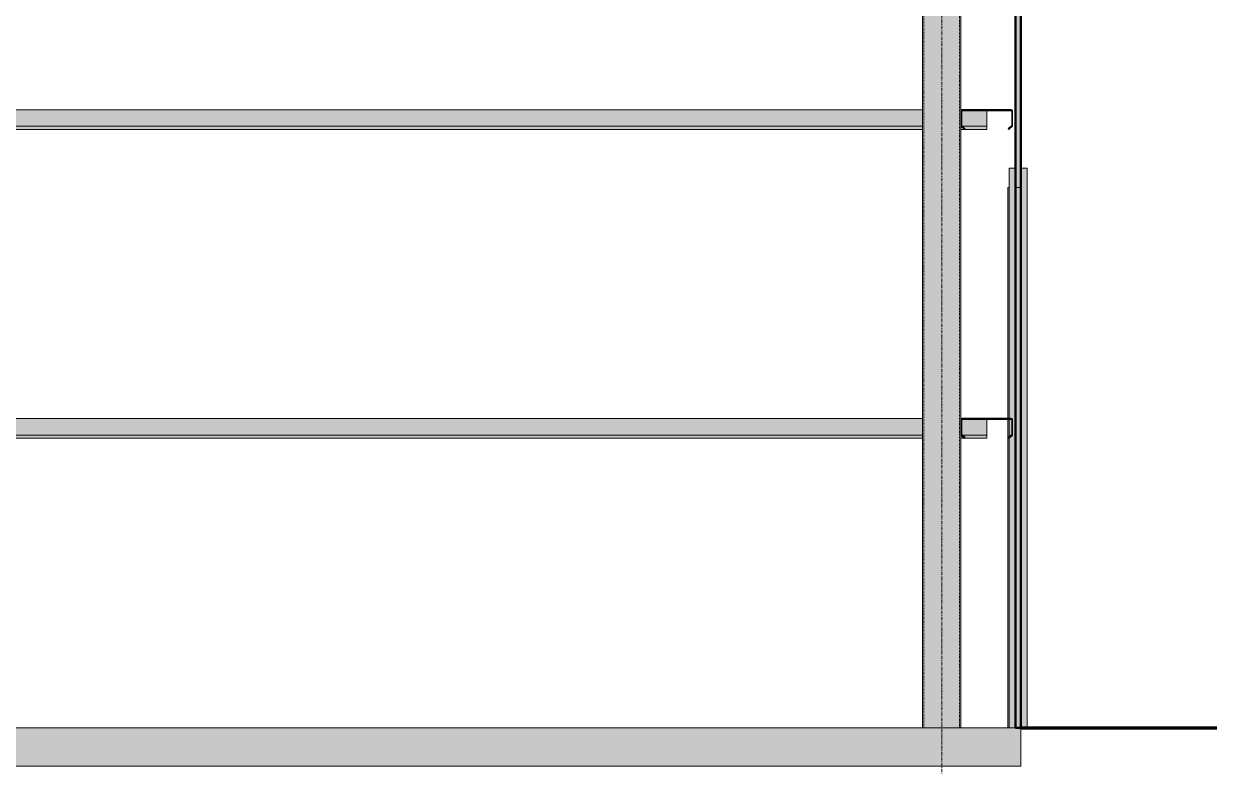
# Model space of a CAD drawing. Header units: inches. Extents: x -26493 to -15674, y -132 to 673.
# Drawn here: x -22531.1 to -22346.8, y -6 to 109.4 of the extents above; entities that cross this region are included whole.
import ezdxf

# ---------------------------------------------------------------- set-up
doc = ezdxf.new("R2010")
doc.units = ezdxf.units.IN
doc.header["$MEASUREMENT"] = 0
doc.linetypes.add('Grid Line 1_2_', pattern=[0.875, 0.5, -0.125, 0.125, -0.125])
doc.linetypes.add('Hidden 1_8_', pattern=[0.1875, 0.125, -0.0625])
for name, color, linetype, lineweight in [('A-DOOR', 31, 'Continuous', 13), ('A-DOOR-FRAM', 31, 'Continuous', 9), ('A-FLOR-LEVL', 51, 'Continuous', 9), ('A-WALL', 113, 'Continuous', 13), ('C-BLDG-PADS', 91, 'Continuous', 9), ('C-TOPO', 7, 'Continuous', 9), ('S-BEAM', 12, 'Continuous', 9), ('S-COLS', 52, 'Continuous', 9), ('S-GRID', 1, 'Continuous', 9)]:
    doc.layers.add(name, color=color, linetype=linetype, lineweight=lineweight)
pattern_1 = [(45, (-26366.077, 99.533), (-12.67135, 12.67135), []), (45, (-26366.077, 118.733), (-12.67135, 12.67135), [])]

# ---------------------------------------------------------------- blocks, each defined once
blk = doc.blocks.new('HSS-Hollow Structural Section-Column - HSS6X6X1_4-556726-Section 13')
at = {"layer": 'S-COLS', "linetype": 'Hidden 1_8_'}
for p, q in [((-22391.16, 0), (-22391.16, 153.64)), ((-22385.62, 153.64), (-22385.62, 0))]:
    blk.add_line(p, q, dxfattribs=at)
blk = doc.blocks.new('Girt_C - 8_D-560233-Section 13')
at = {"layer": 'S-BEAM'}
h = blk.add_hatch(color=256, dxfattribs=at)
h.paths.add_polyline_path([(-22782.77, 95.87), (-22391.39, 95.87), (-22391.39, 96.05), (-22782.77, 96), (-22782.77, 95.88)], flags=0)
h.paths.add_polyline_path([(-22385.2, 96.05), (-22385.28, 95.95), (-22385.28, 96.02)], flags=0)
h.paths.add_polyline_path([(-22385.28, 95.87), (-22381.39, 95.87), (-22381.39, 95.95), (-22385.2, 96), (-22385.2, 96.05), (-22385.39, 96), (-22385.34, 96), (-22385.28, 95.87)], flags=0)
h = blk.add_hatch(color=256, dxfattribs=at)
h.paths.add_polyline_path([(-22407.39, 93.5), (-22391.39, 93.5), (-22391.39, 95.87), (-22782.77, 95.87), (-22782.77, 93.5), (-22440.64, 93.5)], flags=0)
h.paths.add_polyline_path([(-22384.82, 93.5), (-22381.39, 93.5), (-22381.39, 95.87), (-22385.28, 95.87), (-22385.28, 93.55), (-22385.22, 93.5)], flags=0)
h = blk.add_hatch(color=256, dxfattribs=at)
h.paths.add_polyline_path([(-22384.82, 93.02), (-22381.39, 93.02), (-22381.39, 93.5), (-22385.22, 93.5), (-22384.75, 93.1)], flags=0)
h.paths.add_polyline_path([(-22384.82, 93.02), (-22385.39, 93.5), (-22385.39, 93.02), (-22385.28, 93.02)], flags=0)
h.paths.add_polyline_path([(-22773.12, 93.02), (-22391.39, 93.02), (-22391.39, 93.5), (-22782.77, 93.5), (-22782.77, 93.02)], flags=0)
for p, q in [((-22391.39, 96.05), (-22782.77, 96.05)), ((-22385.2, 96.05), (-22385.39, 96.05)), ((-22381.39, 95.95), (-22381.39, 95.87)), ((-22381.39, 95.87), (-22381.39, 93.5)), ((-22782.77, 93.5), (-22391.39, 93.5)), ((-22391.39, 93.02), (-22782.77, 93.02)), ((-22381.39, 93.02), (-22385.39, 93.02)), ((-22385.22, 93.5), (-22381.39, 93.5)), ((-22381.39, 93.5), (-22381.39, 93.02))]:
    blk.add_line(p, q, dxfattribs=at)
blk = doc.blocks.new('Girt_C - 8_D-V21-Section 13')
at = {"layer": 'S-BEAM'}
h = blk.add_hatch(color=256, dxfattribs=at)
h.paths.add_polyline_path([(-22781.77, 47.87), (-22391.39, 47.87), (-22391.39, 48.05), (-22781.77, 48), (-22781.77, 47.88)], flags=0)
h.paths.add_polyline_path([(-22385.2, 48.05), (-22385.28, 47.95), (-22385.28, 48.02)], flags=0)
h.paths.add_polyline_path([(-22381.39, 47.87), (-22381.39, 47.95), (-22385.2, 48), (-22385.2, 48.05), (-22385.39, 48), (-22385.34, 48), (-22385.28, 47.87), (-22382.46, 47.87)], flags=0)
h = blk.add_hatch(color=256, dxfattribs=at)
h.paths.add_polyline_path([(-22382.46, 45.5), (-22381.39, 45.5), (-22381.39, 47.87), (-22385.28, 47.87), (-22385.28, 45.55), (-22385.22, 45.5), (-22384.75, 45.5)], flags=0)
h.paths.add_polyline_path([(-22773.12, 45.5), (-22391.39, 45.5), (-22391.39, 47.87), (-22781.77, 47.87), (-22781.77, 45.5)], flags=0)
h = blk.add_hatch(color=256, dxfattribs=at)
h.paths.add_polyline_path([(-22385.39, 45.02), (-22384.82, 45.02), (-22385.39, 45.5), (-22385.39, 45.4)], flags=0)
h.paths.add_polyline_path([(-22773.12, 45.02), (-22391.39, 45.02), (-22391.39, 45.5), (-22781.77, 45.5), (-22781.77, 45.02)], flags=0)
h.paths.add_polyline_path([(-22381.39, 45.02), (-22381.39, 45.5), (-22385.22, 45.5), (-22384.75, 45.1), (-22384.75, 45.02)], flags=0)
for p, q in [((-22391.39, 48.05), (-22781.77, 48.05)), ((-22385.2, 48.05), (-22385.39, 48.05)), ((-22381.39, 47.95), (-22381.39, 47.87)), ((-22381.39, 47.87), (-22381.39, 45.5)), ((-22781.77, 45.5), (-22391.39, 45.5)), ((-22391.39, 45.02), (-22781.77, 45.02)), ((-22381.39, 45.02), (-22385.39, 45.02)), ((-22385.22, 45.5), (-22381.39, 45.5)), ((-22381.39, 45.5), (-22381.39, 45.02))]:
    blk.add_line(p, q, dxfattribs=at)
blk = doc.blocks.new('Girt_C - 8_D-560235-Section 13')
at = {"layer": 'S-BEAM'}
h = blk.add_hatch(dxfattribs=at)
h.set_pattern_fill('FP_1', color=256, style=0, pattern_type=2)
h.set_pattern_definition(pattern_1)
h.paths.add_polyline_path([(-22377.96, 45.02), (-22377.39, 45.5), (-22377.45, 48), (-22377.5, 47.87), (-22377.5, 45.55), (-22378.04, 45.1)], flags=0)
h.paths.add_polyline_path([(-22384.82, 45.02), (-22384.75, 45.1), (-22385.28, 45.55), (-22385.34, 48), (-22385.39, 47.87), (-22385.39, 45.5), (-22385.27, 45.4)], flags=0)
h.paths.add_polyline_path([(-22385.26, 47.92), (-22385.2, 48.05), (-22385.34, 48)], flags=0)
h.paths.add_polyline_path([(-22377.52, 47.92), (-22377.45, 48), (-22377.58, 48.05)], flags=0)
h.paths.add_polyline_path([(-22377.58, 47.95), (-22377.58, 48.05), (-22385.2, 48.05), (-22385.2, 47.95), (-22382.46, 47.95)], flags=0)
at = {"layer": 'S-BEAM', "lineweight": 30}
for p, q in [((-22377.58, 48.05), (-22385.2, 48.05)), ((-22385.2, 47.95), (-22377.58, 47.95)), ((-22385.39, 47.87), (-22385.39, 45.5)), ((-22385.28, 45.55), (-22385.28, 47.87)), ((-22377.5, 47.87), (-22377.5, 45.55)), ((-22377.39, 45.5), (-22377.39, 47.87)), ((-22385.39, 45.5), (-22384.82, 45.02)), ((-22384.75, 45.1), (-22385.28, 45.55)), ((-22384.82, 45.02), (-22384.75, 45.1)), ((-22377.5, 45.55), (-22378.04, 45.1)), ((-22378.04, 45.1), (-22377.96, 45.02)), ((-22377.96, 45.02), (-22377.39, 45.5))]:
    blk.add_line(p, q, dxfattribs=at)
for centre, radius, start, end in [((-22385.2, 47.87), 0.188, 90, 180), ((-22385.2, 47.87), 0.0782, 90, 177.8773), ((-22377.58, 47.87), 0.188, 0, 90), ((-22377.58, 47.87), 0.0782, 3.0424, 90)]:
    blk.add_arc(centre, radius, start, end, dxfattribs=at)
blk = doc.blocks.new('Girt_C - 8_D-V22-Section 13')
at = {"layer": 'S-BEAM'}
h = blk.add_hatch(dxfattribs=at)
h.set_pattern_fill('FP_1', color=256, style=0, pattern_type=2)
h.set_pattern_definition(pattern_1)
h.paths.add_polyline_path([(-22377.96, 93.02), (-22377.39, 93.5), (-22377.45, 96), (-22377.5, 95.87), (-22377.5, 93.55), (-22378.04, 93.1)], flags=0)
h.paths.add_polyline_path([(-22384.82, 93.02), (-22384.75, 93.1), (-22385.28, 93.55), (-22385.34, 96), (-22385.39, 95.87), (-22385.39, 93.5)], flags=0)
h.paths.add_polyline_path([(-22385.26, 95.92), (-22385.2, 96.05), (-22385.34, 96)], flags=0)
h.paths.add_polyline_path([(-22377.52, 95.92), (-22377.45, 96), (-22377.58, 96.05)], flags=0)
h.paths.add_polyline_path([(-22377.58, 95.95), (-22377.58, 96.05), (-22385.2, 96.05), (-22385.2, 95.95)], flags=0)
at = {"layer": 'S-BEAM', "lineweight": 30}
for p, q in [((-22377.58, 96.05), (-22385.2, 96.05)), ((-22385.2, 95.95), (-22377.58, 95.95)), ((-22385.39, 95.87), (-22385.39, 93.5)), ((-22385.28, 93.55), (-22385.28, 95.87)), ((-22377.5, 95.87), (-22377.5, 93.55)), ((-22377.39, 93.5), (-22377.39, 95.87)), ((-22385.39, 93.5), (-22384.82, 93.02)), ((-22384.75, 93.1), (-22385.28, 93.55)), ((-22384.82, 93.02), (-22384.75, 93.1)), ((-22377.5, 93.55), (-22378.04, 93.1)), ((-22378.04, 93.1), (-22377.96, 93.02)), ((-22377.96, 93.02), (-22377.39, 93.5))]:
    blk.add_line(p, q, dxfattribs=at)
for centre, radius, start, end in [((-22385.2, 95.87), 0.188, 90, 180), ((-22385.2, 95.87), 0.0782, 90, 177.8773), ((-22377.58, 95.87), 0.188, 0, 90), ((-22377.58, 95.87), 0.0782, 3.0424, 90)]:
    blk.add_arc(centre, radius, start, end, dxfattribs=at)
blk = doc.blocks.new('Double-Glass 1 - 72_ x 84_-V40-Section 13')
at = {"layer": 'A-DOOR'}
h = blk.add_hatch(color=256, dxfattribs=at)
h.paths.add_polyline_path([(-22377.89, 0), (-22377.89, 45.08), (-22377.96, 45.02), (-22378.04, 45.1), (-22377.89, 45.22), (-22377.89, 47.95), (-22378.1, 47.95), (-22378.1, 0)], flags=0)
h.paths.add_polyline_path([(-22378.1, 48.05), (-22377.89, 48.05), (-22377.89, 84), (-22378.1, 84), (-22378.1, 53.75)], flags=0)
blk.add_hatch(color=256, dxfattribs=at).paths.add_polyline_path([(-22376.89, 0), (-22376.1, 0), (-22376.1, 84), (-22376.89, 84), (-22376.89, 11.96)], flags=0)
at = {"layer": 'A-DOOR-FRAM', "lineweight": 13}
h = blk.add_hatch(color=256, dxfattribs=at)
h.paths.add_polyline_path([(-22377.58, 48.05), (-22377.58, 47.95), (-22377.89, 47.92), (-22377.89, 45.22), (-22377.5, 45.55), (-22377.53, 47.95), (-22377.58, 48.05)], flags=0)
h.paths.add_polyline_path([(-22376.89, 0), (-22376.89, 87), (-22377.89, 87), (-22377.89, 48.05), (-22377.45, 48), (-22377.39, 47.87), (-22377.39, 45.5), (-22377.89, 45.02), (-22377.89, 0)], flags=0)
blk.add_hatch(color=256, dxfattribs=at).paths.add_polyline_path([(-22375.1, 0), (-22375.1, 87), (-22376.1, 87), (-22376.1, 0)], flags=0)
at = {"layer": 'A-DOOR', "lineweight": 9}
for p, q in [((-22378.1, 48.05), (-22378.1, 84)), ((-22378.1, 84), (-22377.89, 84)), ((-22376.89, 84), (-22376.1, 84)), ((-22376.1, 84), (-22376.1, 0)), ((-22378.1, 0), (-22378.1, 47.95))]:
    blk.add_line(p, q, dxfattribs=at)
at = {"layer": 'A-DOOR-FRAM'}
for p, q in [((-22377.89, 48.05), (-22377.89, 87)), ((-22376.89, 87), (-22377.89, 87)), ((-22376.89, 87), (-22376.89, 0)), ((-22376.1, 0), (-22376.1, 87)), ((-22376.1, 87), (-22375.1, 87)), ((-22375.1, 87), (-22375.1, 0)), ((-22377.89, 45.22), (-22377.89, 47.95)), ((-22377.89, 0), (-22377.89, 45.08))]:
    blk.add_line(p, q, dxfattribs=at)

msp = doc.modelspace()

# ---------------------------------------------------------------- hatches: boundary and pattern name
at = {"layer": 'A-WALL', "transparency": 33554611}
msp.add_hatch(color=256, dxfattribs=at).paths.add_polyline_path([(-22376.1, 0), (-22376.1, 152.09), (-22376.89, 152.22), (-22376.89, 0)], flags=0)
at = {"layer": 'C-BLDG-PADS'}
h = msp.add_hatch(dxfattribs=at)
h.set_pattern_fill('FP_2', color=256, style=0, pattern_type=2)
h.set_pattern_definition([(50, (-26366.077, 99.533), (36.72335, -3.21301), [3.84, -42.24]), (355, (-26366.077, 99.533), (-7.10443, 38.51274), [3.072, -33.792]), (100.451, (-26363.017, 99.266), (29.62024, 35.29956), [3.263, -35.898]), (46.184, (-26366.077, 109.773), (54.6425, -8.47523), [5.76, -63.36]), (96.636, (-26361.524, 109.067), (47.85396, 49.8752), [4.895, -53.848]), (351.184, (-26366.077, 109.773), (47.8553, 49.87485), [4.608, -50.688]), (21, (-26360.957, 107.213), (30.56126, -20.614), [3.84, -42.24]), (326, (-26360.957, 107.213), (12.45768, 37.1283), [3.072, -33.792]), (71.451, (-26358.41, 105.496), (43.02, 16.5135), [3.263, -35.898]), (37.5, (-26366.077, 99.533), (0.6228, 17.04428), [1.69, -31.693, 1.69, -32.614, -33.92]), (37.5, (-26366.077, 99.533), (0.6228, 17.04428), [-67.686, 1.69, -32.23]), (7.5, (-26366.077, 99.533), (13.4694, 20.19387), [1.69, -17.869, 1.69, -30.925, -12.928]), (7.5, (-26366.077, 99.533), (13.4694, 20.19387), [-52.173, 1.69, -11.238]), (327.5, (-26377.495, 99.533), (27.331677, -1.155216), [1.69, -11.11, 1.69, -38.246, -52.992]), (327.5, (-26377.495, 99.533), (27.331677, -1.155216), [-52.736, 1.69, -51.302]), (317.5, (-26382.615, 99.533), (29.85903, 5.12498), [1.69, -14.95, 1.69, -24.832, -37.632]), (317.5, (-26382.615, 99.533), (29.85903, 5.12498), [-43.162, 1.69, -35.942])])
h.paths.add_polyline_path([(-23438.07, -6), (-22376.1, -6), (-22376.1, 0), (-25993.18, 0), (-25993.18, -6), (-23704.05, -6)], flags=0)
at = {"layer": 'S-COLS'}
for points in [[(-22391.16, 0), (-22390.92, 0), (-22390.92, 153.64), (-22391.39, 153.64), (-22391.39, 0), (-22391.33, 0)], [(-22390.77, 0), (-22385.86, 0), (-22385.86, 153.64), (-22390.92, 153.64), (-22390.92, 0)], [(-22385.62, 0), (-22385.39, 0), (-22385.39, 153.64), (-22385.86, 153.64), (-22385.86, 0)]]:
    msp.add_hatch(color=256, dxfattribs=at).paths.add_polyline_path(points, flags=0)

# ---------------------------------------------------------------- linework, layer by layer
at = {"layer": 'A-FLOR-LEVL', "linetype": 'Grid Line 1_2_'}
msp.add_line((-26492.82, 0), (-21979.17, 0), dxfattribs=at)
at = {"layer": 'A-WALL'}
for p, q in [((-22376.1, 221.3), (-22376.1, 0)), ((-22376.89, 152.22), (-22376.89, 0))]:
    msp.add_line(p, q, dxfattribs=at)
at = {"layer": 'A-WALL', "lineweight": 50}
for p, q in [((-22376.89, 152.22), (-22376.89, 0)), ((-22376.1, 0), (-22376.1, 152.09)), ((-22376.89, 0), (-22376.1, 0))]:
    msp.add_line(p, q, dxfattribs=at)
at = {"layer": 'C-BLDG-PADS', "lineweight": 13}
for p, q in [((-22376.89, 0), (-25992.39, 0)), ((-22376.1, -6), (-22376.1, 0)), ((-25993.18, -6), (-22376.1, -6))]:
    msp.add_line(p, q, dxfattribs=at)
at = {"layer": 'C-TOPO', "lineweight": 70}
msp.add_line((-22376.1, 0), (-22108.17, 0), dxfattribs=at)
at = {"layer": 'C-TOPO'}
msp.add_line((-22376.1, 0), (-22108.17, 0), dxfattribs=at)
at = {"layer": 'S-COLS'}
for p, q in [((-22391.39, 153.64), (-22391.39, 0)), ((-22385.39, 95.87), (-22385.39, 153.64)), ((-22385.39, 47.87), (-22385.39, 93.5)), ((-22385.39, 0), (-22385.39, 45.5))]:
    msp.add_line(p, q, dxfattribs=at)
at = {"layer": 'S-GRID', "linetype": 'Grid Line 1_2_'}
msp.add_line((-22388.39, -132), (-22388.39, 573.76), dxfattribs=at)

# ---------------------------------------------------------------- block references
at = {"layer": 'A-DOOR'}
msp.add_blockref('Double-Glass 1 - 72_ x 84_-V40-Section 13', (0, 0), dxfattribs=at)
at = {"layer": 'S-BEAM'}
for name in ['Girt_C - 8_D-560233-Section 13', 'Girt_C - 8_D-V22-Section 13', 'Girt_C - 8_D-V21-Section 13', 'Girt_C - 8_D-560235-Section 13']:
    msp.add_blockref(name, (0, 0), dxfattribs=at)
at = {"layer": 'S-COLS', "linetype": 'Hidden 1_8_'}
msp.add_blockref('HSS-Hollow Structural Section-Column - HSS6X6X1_4-556726-Section 13', (0, 0), dxfattribs=at)

doc.saveas('drawing.dxf')
